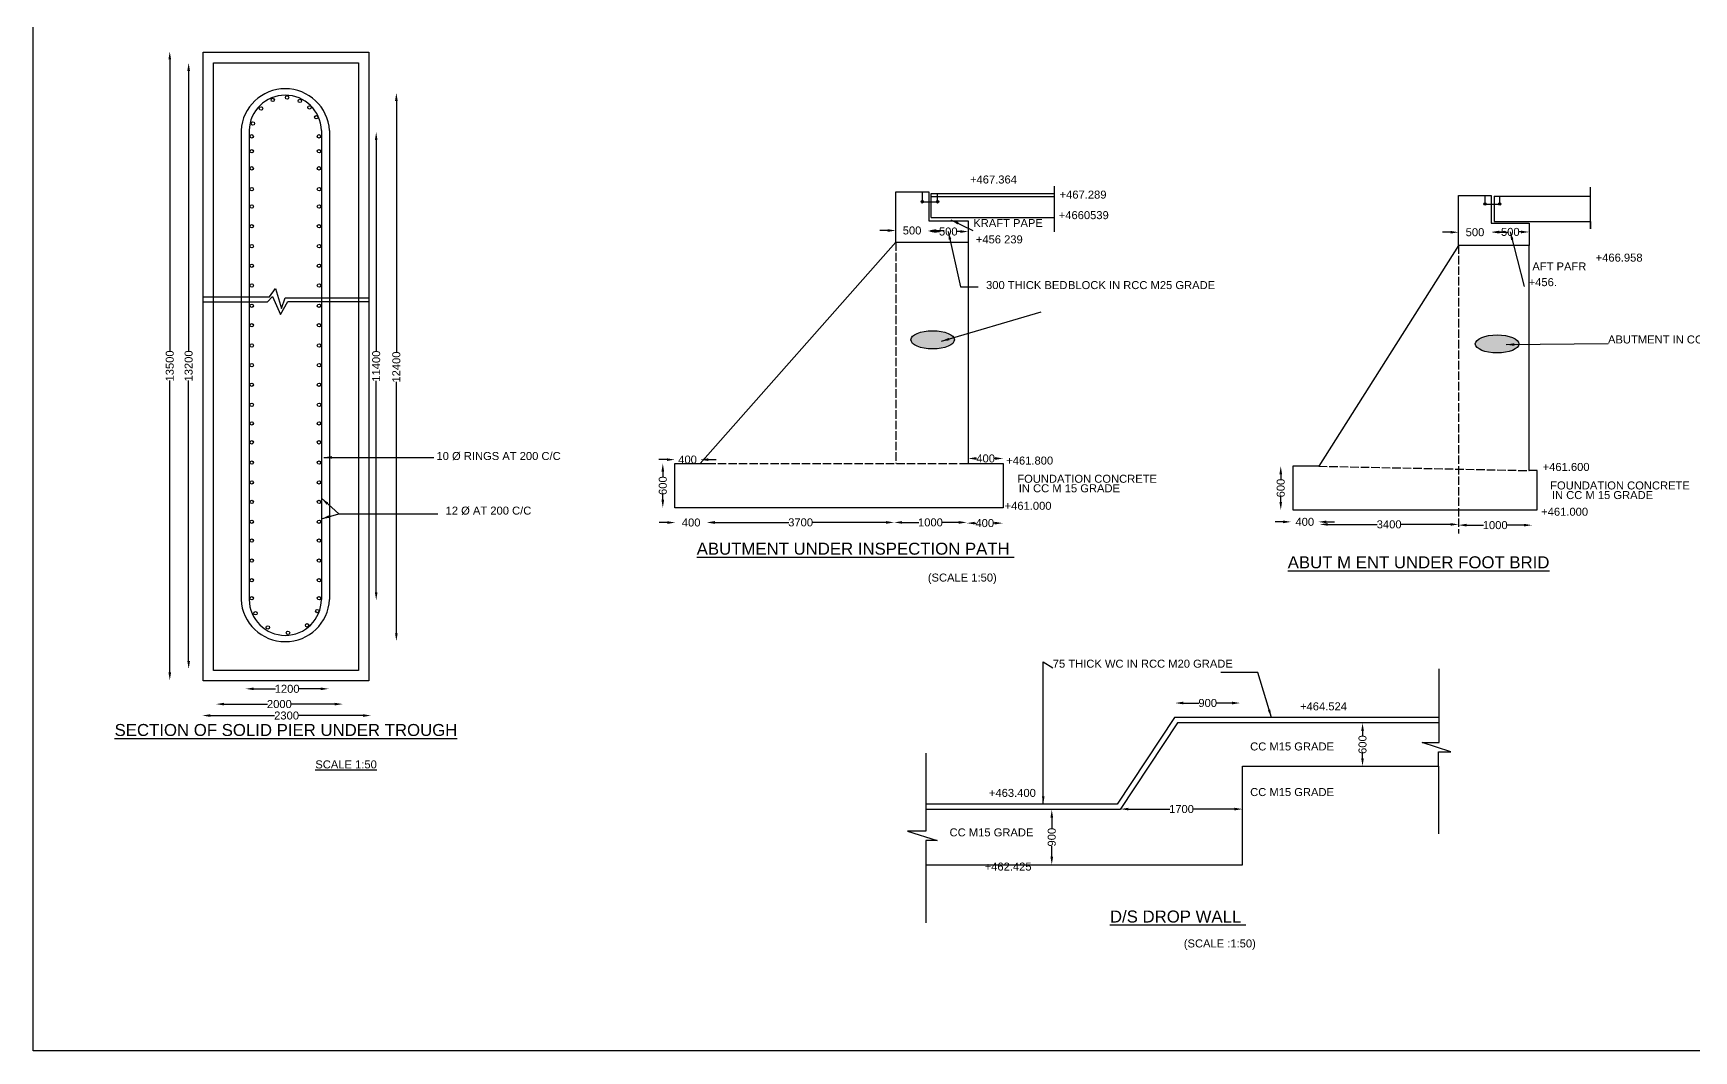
# Model space of a CAD drawing. Header units: millimetres. Extents: x 2521969 to 2670582, y 44348348 to 44439695.
# Drawn here: x 2521969 to 2604996, y 44348348 to 44399223 of the extents above; entities that cross this region are included whole.
import ezdxf

# ---------------------------------------------------------------- set-up
doc = ezdxf.new("R2010")
doc.units = ezdxf.units.MM
doc.header["$MEASUREMENT"] = 0
doc.linetypes.add('ACAD_ISO02W100', pattern=[15, 12, -3])
for name, color, linetype in [('DIMENSION', 7, 'Continuous'), ('DRAWING', 2, 'Continuous'), ('TEXT', 7, 'Continuous')]:
    doc.layers.add(name, color=color, linetype=linetype)
doc.styles.get("Standard").update_dxf_attribs({"font": 'arial.ttf', "height": 400})
doc.dimstyles.get("Standard").update_dxf_attribs({"dimtxt": 400, "dimasz": 400, "dimexe": 0.18, "dimexo": 0.0625, "dimgap": 0.09, "dimtad": 0, "dimdec": 0, "dimzin": 0, "dimdsep": 46, "dimtxsty": 'Standard', "dimcen": 0.09, "dimse1": 1, "dimse2": 1, "dimadec": 0, "dimazin": 0, "dimtfac": 1, "dimtdec": 0, "dimtofl": 0, "dimtmove": 0, "dimatfit": 3, "dimfxl": 1, "dimtolj": 1, "dimtzin": 0, "dimarcsym": 0})
pattern_1 = [(50, (0, 0), (35.86300913, -3.13760675), [3.75, -41.25]), (355, (0, 0), (-6.93756668, 37.609606685), [3, -33]), (100.4514, (2.99, -0.26), (28.925469086, 34.471977103), [3.1870095, -35.0571056]), (46.1842, (0, 10), (53.36205243, -8.275950716), [5.625, -61.875]), (96.6356, (4.447, 9.31), (46.73313528, 48.705893545), [4.7805144, -52.58565]), (351.1842, (0, 10), (46.73309726, 48.705930046), [4.5, -49.5]), (21, (5, 7.5), (29.845352606, -20.130944533), [3.75, -41.25]), (326, (5, 7.5), (12.165766596, 36.257502252), [3, -33]), (71.4514, (7.487, 5.822), (42.01113143, 16.126524835), [3.1870095, -35.0571056]), (37.5, (0, 0), (0.607992766, 16.6446926916), [0, -32.6, 0, -33.5, 0, -33.125]), (7.5, (0, 0), (13.153476872, 19.720585594), [0, -19.1, 0, -31.85, 0, -12.625]), (327.5, (-11.15, 0), (26.6911218086, -1.1277435867), [0, -12.5, 0, -39, 0, -51.75]), (317.5, (-16.15, 0), (29.159308467, 5.005249117), [0, -16.25, 0, -25.9, 0, -36.75])]

# ---------------------------------------------------------------- blocks, each defined once
blk = doc.blocks.new('*D79')
at = {"layer": 'Defpoints', "color": 0, "transparency": 16777216}
for p in [(2593232, 44389272), (2593232, 44389201), (2594879, 44389201)]:
    blk.add_point(p, dxfattribs=at)
at = {"layer": 'DIMENSION', "color": 0, "lineweight": -2, "transparency": 16777216}
for p, q in [((2592832, 44389272), (2592432, 44389272)), ((2595279, 44389272), (2595679, 44389272))]:
    blk.add_line(p, q, dxfattribs=at)
at = {"layer": 'DIMENSION', "color": 0, "transparency": 16777216}
for points in [[(2592832, 44389338), (2592832, 44389205), (2593232, 44389272)], [(2595279, 44389338), (2595279, 44389205), (2594879, 44389272)]]:
    blk.add_solid(points, dxfattribs=at)
at = {"layer": 'DIMENSION', "color": 0, "transparency": 16777216, "insert": (2594056, 44389272), "char_height": 400, "attachment_point": 5}
blk.add_mtext('\\A1;500', dxfattribs=at)
blk = doc.blocks.new('*D80')
at = {"layer": 'Defpoints', "color": 0, "transparency": 16777216}
for p in [(2594879, 44389272), (2596763, 44389286), (2596763, 44389168)]:
    blk.add_point(p, dxfattribs=at)
at = {"layer": 'DIMENSION', "color": 0, "lineweight": -2, "transparency": 16777216}
for p, q in [((2595279, 44389286), (2595380, 44389286)), ((2596363, 44389286), (2596262, 44389286))]:
    blk.add_line(p, q, dxfattribs=at)
at = {"layer": 'DIMENSION', "color": 0, "transparency": 16777216}
for points in [[(2595279, 44389353), (2595279, 44389219), (2594879, 44389286)], [(2596363, 44389353), (2596363, 44389219), (2596763, 44389286)]]:
    blk.add_solid(points, dxfattribs=at)
at = {"layer": 'DIMENSION', "color": 0, "transparency": 16777216, "insert": (2595821, 44389286), "char_height": 400, "attachment_point": 5}
blk.add_mtext('\\A1;500', dxfattribs=at)
blk = doc.blocks.new('*D81')
at = {"layer": 'Defpoints', "color": 0, "transparency": 16777216}
for p in [(2584944, 44377576), (2584345, 44375386), (2584944, 44375386)]:
    blk.add_point(p, dxfattribs=at)
at = {"layer": 'DIMENSION', "color": 0, "lineweight": -2, "transparency": 16777216}
for p, q in [((2584345, 44377176), (2584345, 44376924)), ((2584345, 44375786), (2584345, 44376039))]:
    blk.add_line(p, q, dxfattribs=at)
at = {"layer": 'DIMENSION', "color": 0, "transparency": 16777216}
for points in [[(2584278, 44377176), (2584411, 44377176), (2584345, 44377576)], [(2584278, 44375786), (2584411, 44375786), (2584345, 44375386)]]:
    blk.add_solid(points, dxfattribs=at)
at = {"layer": 'DIMENSION', "color": 0, "transparency": 16777216, "insert": (2584345, 44376481), "char_height": 400, "attachment_point": 5, "rotation": 90}
blk.add_mtext('\\A1;600', dxfattribs=at)
blk = doc.blocks.new('*D82')
at = {"layer": 'Defpoints', "color": 0, "transparency": 16777216}
for p in [(2584864, 44374684), (2586227, 44374791), (2586227, 44374684)]:
    blk.add_point(p, dxfattribs=at)
at = {"layer": 'DIMENSION', "color": 0, "lineweight": -2, "transparency": 16777216}
for p, q in [((2584464, 44374791), (2584064, 44374791)), ((2586627, 44374791), (2587027, 44374791))]:
    blk.add_line(p, q, dxfattribs=at)
at = {"layer": 'DIMENSION', "color": 0, "transparency": 16777216}
for points in [[(2584464, 44374858), (2584464, 44374724), (2584864, 44374791)], [(2586627, 44374858), (2586627, 44374724), (2586227, 44374791)]]:
    blk.add_solid(points, dxfattribs=at)
at = {"layer": 'DIMENSION', "color": 0, "transparency": 16777216, "insert": (2585546, 44374791), "char_height": 400, "attachment_point": 5}
blk.add_mtext('\\A1;400', dxfattribs=at)
blk = doc.blocks.new('*D83')
at = {"layer": 'Defpoints', "color": 0, "transparency": 16777216}
for p in [(2586297, 44374779), (2593232, 44374666), (2593232, 44374540)]:
    blk.add_point(p, dxfattribs=at)
at = {"layer": 'DIMENSION', "color": 0, "lineweight": -2, "transparency": 16777216}
for p, q in [((2586697, 44374666), (2589168, 44374666)), ((2592832, 44374666), (2590361, 44374666))]:
    blk.add_line(p, q, dxfattribs=at)
at = {"layer": 'DIMENSION', "color": 0, "transparency": 16777216}
for points in [[(2586697, 44374732), (2586697, 44374599), (2586297, 44374666)], [(2592832, 44374732), (2592832, 44374599), (2593232, 44374666)]]:
    blk.add_solid(points, dxfattribs=at)
at = {"layer": 'DIMENSION', "color": 0, "transparency": 16777216, "insert": (2589764, 44374666), "char_height": 400, "attachment_point": 5}
blk.add_mtext('\\A1;3400', dxfattribs=at)
blk = doc.blocks.new('*D84')
at = {"layer": 'Defpoints', "color": 0, "transparency": 16777216}
for p in [(2593232, 44374666), (2596901, 44374666), (2596901, 44374627)]:
    blk.add_point(p, dxfattribs=at)
at = {"layer": 'DIMENSION', "color": 0, "lineweight": -2, "transparency": 16777216}
for p, q in [((2593632, 44374627), (2594489, 44374627)), ((2596501, 44374627), (2595644, 44374627))]:
    blk.add_line(p, q, dxfattribs=at)
at = {"layer": 'DIMENSION', "color": 0, "transparency": 16777216}
for points in [[(2593632, 44374694), (2593632, 44374561), (2593232, 44374627)], [(2596501, 44374694), (2596501, 44374561), (2596901, 44374627)]]:
    blk.add_solid(points, dxfattribs=at)
at = {"layer": 'DIMENSION', "color": 0, "transparency": 16777216, "insert": (2595066, 44374627), "char_height": 400, "attachment_point": 5}
blk.add_mtext('\\A1;1000', dxfattribs=at)
blk = doc.blocks.new('*D85')
at = {"layer": 'Defpoints', "color": 0, "transparency": 16777216}
for p in [(2568646, 44374782), (2570445, 44374782), (2570445, 44374729)]:
    blk.add_point(p, dxfattribs=at)
at = {"layer": 'DIMENSION', "color": 0, "lineweight": -2, "transparency": 16777216}
for p, q in [((2569046, 44374729), (2569096, 44374729)), ((2570045, 44374729), (2569995, 44374729))]:
    blk.add_line(p, q, dxfattribs=at)
at = {"layer": 'DIMENSION', "color": 0, "transparency": 16777216}
for points in [[(2569046, 44374796), (2569046, 44374662), (2568646, 44374729)], [(2570045, 44374796), (2570045, 44374662), (2570445, 44374729)]]:
    blk.add_solid(points, dxfattribs=at)
at = {"layer": 'DIMENSION', "color": 0, "transparency": 16777216, "insert": (2569546, 44374729), "char_height": 400, "attachment_point": 5}
blk.add_mtext('\\A1;400', dxfattribs=at)
blk = doc.blocks.new('*D86')
at = {"layer": 'Defpoints', "color": 0, "transparency": 16777216}
for p in [(2565014, 44374764), (2565014, 44374729), (2568646, 44374729)]:
    blk.add_point(p, dxfattribs=at)
at = {"layer": 'DIMENSION', "color": 0, "lineweight": -2, "transparency": 16777216}
for p, q in [((2565414, 44374764), (2566252, 44374764)), ((2568246, 44374764), (2567408, 44374764))]:
    blk.add_line(p, q, dxfattribs=at)
at = {"layer": 'DIMENSION', "color": 0, "transparency": 16777216}
for points in [[(2565414, 44374831), (2565414, 44374698), (2565014, 44374764)], [(2568246, 44374831), (2568246, 44374698), (2568646, 44374764)]]:
    blk.add_solid(points, dxfattribs=at)
at = {"layer": 'DIMENSION', "color": 0, "transparency": 16777216, "insert": (2566830, 44374764), "char_height": 400, "attachment_point": 5}
blk.add_mtext('\\A1;1000', dxfattribs=at)
blk = doc.blocks.new('*D87')
at = {"layer": 'Defpoints', "color": 0, "transparency": 16777216}
for p in [(2555661, 44374765), (2555661, 44374764), (2565014, 44374764)]:
    blk.add_point(p, dxfattribs=at)
at = {"layer": 'DIMENSION', "color": 0, "lineweight": -2, "transparency": 16777216}
for p, q in [((2556061, 44374765), (2559741, 44374765)), ((2564614, 44374765), (2560934, 44374765))]:
    blk.add_line(p, q, dxfattribs=at)
at = {"layer": 'DIMENSION', "color": 0, "transparency": 16777216}
for points in [[(2556061, 44374832), (2556061, 44374698), (2555661, 44374765)], [(2564614, 44374832), (2564614, 44374698), (2565014, 44374765)]]:
    blk.add_solid(points, dxfattribs=at)
at = {"layer": 'DIMENSION', "color": 0, "transparency": 16777216, "insert": (2560338, 44374765), "char_height": 400, "attachment_point": 5}
blk.add_mtext('\\A1;3700', dxfattribs=at)
blk = doc.blocks.new('*D88')
at = {"layer": 'Defpoints', "color": 0, "transparency": 16777216}
for p in [(2554072, 44374863), (2554072, 44374758), (2555661, 44374765)]:
    blk.add_point(p, dxfattribs=at)
at = {"layer": 'DIMENSION', "color": 0, "lineweight": -2, "transparency": 16777216}
for p, q in [((2553672, 44374758), (2553272, 44374758)), ((2556061, 44374758), (2556461, 44374758))]:
    blk.add_line(p, q, dxfattribs=at)
at = {"layer": 'DIMENSION', "color": 0, "transparency": 16777216}
for points in [[(2553672, 44374824), (2553672, 44374691), (2554072, 44374758)], [(2556061, 44374824), (2556061, 44374691), (2555661, 44374758)]]:
    blk.add_solid(points, dxfattribs=at)
at = {"layer": 'DIMENSION', "color": 0, "transparency": 16777216, "insert": (2554866, 44374758), "char_height": 400, "attachment_point": 5}
blk.add_mtext('\\A1;400', dxfattribs=at)
blk = doc.blocks.new('*D89')
at = {"layer": 'Defpoints', "color": 0, "transparency": 16777216}
for p in [(2553448, 44377709), (2554050, 44377709), (2554098, 44375497)]:
    blk.add_point(p, dxfattribs=at)
at = {"layer": 'DIMENSION', "color": 0, "lineweight": -2, "transparency": 16777216}
for p, q in [((2553448, 44377309), (2553448, 44377045)), ((2553448, 44375897), (2553448, 44376161))]:
    blk.add_line(p, q, dxfattribs=at)
at = {"layer": 'DIMENSION', "color": 0, "transparency": 16777216}
for points in [[(2553382, 44377309), (2553515, 44377309), (2553448, 44377709)], [(2553382, 44375897), (2553515, 44375897), (2553448, 44375497)]]:
    blk.add_solid(points, dxfattribs=at)
at = {"layer": 'DIMENSION', "color": 0, "transparency": 16777216, "insert": (2553448, 44376603), "char_height": 400, "attachment_point": 5, "rotation": 90}
blk.add_mtext('\\A1;600', dxfattribs=at)
blk = doc.blocks.new('*D90')
at = {"layer": 'Defpoints', "color": 0, "transparency": 16777216}
for p in [(2554050, 44377709), (2555320, 44377903), (2555320, 44377709)]:
    blk.add_point(p, dxfattribs=at)
at = {"layer": 'DIMENSION', "color": 0, "lineweight": -2, "transparency": 16777216}
for p, q in [((2553650, 44377903), (2553250, 44377903)), ((2555720, 44377903), (2556120, 44377903))]:
    blk.add_line(p, q, dxfattribs=at)
at = {"layer": 'DIMENSION', "color": 0, "transparency": 16777216}
for points in [[(2553650, 44377970), (2553650, 44377836), (2554050, 44377903)], [(2555720, 44377970), (2555720, 44377836), (2555320, 44377903)]]:
    blk.add_solid(points, dxfattribs=at)
at = {"layer": 'DIMENSION', "color": 0, "transparency": 16777216, "insert": (2554685, 44377903), "char_height": 400, "attachment_point": 5}
blk.add_mtext('\\A1;400', dxfattribs=at)
blk = doc.blocks.new('*D91')
at = {"layer": 'Defpoints', "color": 0, "transparency": 16777216}
for p in [(2568719, 44377709), (2570460, 44377961), (2570460, 44377709)]:
    blk.add_point(p, dxfattribs=at)
at = {"layer": 'DIMENSION', "color": 0, "lineweight": -2, "transparency": 16777216}
for p, q in [((2569119, 44377961), (2569140, 44377961)), ((2570060, 44377961), (2570039, 44377961))]:
    blk.add_line(p, q, dxfattribs=at)
at = {"layer": 'DIMENSION', "color": 0, "transparency": 16777216}
for points in [[(2569119, 44378028), (2569119, 44377894), (2568719, 44377961)], [(2570060, 44378028), (2570060, 44377894), (2570460, 44377961)]]:
    blk.add_solid(points, dxfattribs=at)
at = {"layer": 'DIMENSION', "color": 0, "transparency": 16777216, "insert": (2569589, 44377961), "char_height": 400, "attachment_point": 5}
blk.add_mtext('\\A1;400', dxfattribs=at)
blk = doc.blocks.new('*D92')
at = {"layer": 'Defpoints', "color": 0, "transparency": 16777216}
for p in [(2565098, 44389359), (2565098, 44389359), (2566724, 44389359)]:
    blk.add_point(p, dxfattribs=at)
at = {"layer": 'DIMENSION', "color": 0, "lineweight": -2, "transparency": 16777216}
for p, q in [((2564698, 44389359), (2564298, 44389359)), ((2567124, 44389359), (2567524, 44389359))]:
    blk.add_line(p, q, dxfattribs=at)
at = {"layer": 'DIMENSION', "color": 0, "transparency": 16777216}
for points in [[(2564698, 44389425), (2564698, 44389292), (2565098, 44389359)], [(2567124, 44389425), (2567124, 44389292), (2566724, 44389359)]]:
    blk.add_solid(points, dxfattribs=at)
at = {"layer": 'DIMENSION', "color": 0, "transparency": 16777216, "insert": (2565911, 44389359), "char_height": 400, "attachment_point": 5}
blk.add_mtext('\\A1;500', dxfattribs=at)
blk = doc.blocks.new('*D93')
at = {"layer": 'Defpoints', "color": 0, "transparency": 16777216}
for p in [(2566724, 44389359), (2568719, 44389307), (2568719, 44389307)]:
    blk.add_point(p, dxfattribs=at)
at = {"layer": 'DIMENSION', "color": 0, "lineweight": -2, "transparency": 16777216}
for p, q in [((2567124, 44389307), (2567280, 44389307)), ((2568319, 44389307), (2568163, 44389307))]:
    blk.add_line(p, q, dxfattribs=at)
at = {"layer": 'DIMENSION', "color": 0, "transparency": 16777216}
for points in [[(2567124, 44389374), (2567124, 44389240), (2566724, 44389307)], [(2568319, 44389374), (2568319, 44389240), (2568719, 44389307)]]:
    blk.add_solid(points, dxfattribs=at)
at = {"layer": 'DIMENSION', "color": 0, "transparency": 16777216, "insert": (2567721, 44389307), "char_height": 400, "attachment_point": 5}
blk.add_mtext('\\A1;500', dxfattribs=at)
blk = doc.blocks.new('*D94')
at = {"layer": 'Defpoints', "color": 0, "transparency": 16777216}
for p in [(2540205, 44396239), (2540126, 44368824), (2540205, 44368824)]:
    blk.add_point(p, dxfattribs=at)
at = {"layer": 'DIMENSION', "color": 0, "lineweight": -2, "transparency": 16777216}
for p, q in [((2540126, 44395839), (2540126, 44383265)), ((2540126, 44369224), (2540126, 44381798))]:
    blk.add_line(p, q, dxfattribs=at)
at = {"layer": 'DIMENSION', "color": 0, "transparency": 16777216}
for points in [[(2540060, 44395839), (2540193, 44395839), (2540126, 44396239)], [(2540060, 44369224), (2540193, 44369224), (2540126, 44368824)]]:
    blk.add_solid(points, dxfattribs=at)
at = {"layer": 'DIMENSION', "color": 0, "transparency": 16777216, "insert": (2540126, 44382532), "char_height": 400, "attachment_point": 5, "rotation": 90}
blk.add_mtext('\\A1;12400', dxfattribs=at)
blk = doc.blocks.new('*D95')
at = {"layer": 'Defpoints', "color": 0, "transparency": 16777216}
for p in [(2539119, 44394279), (2539322, 44394279), (2539322, 44370874)]:
    blk.add_point(p, dxfattribs=at)
at = {"layer": 'DIMENSION', "color": 0, "lineweight": -2, "transparency": 16777216}
for p, q in [((2539119, 44393879), (2539119, 44383310)), ((2539119, 44371274), (2539119, 44381843))]:
    blk.add_line(p, q, dxfattribs=at)
at = {"layer": 'DIMENSION', "color": 0, "transparency": 16777216}
for points in [[(2539052, 44393879), (2539185, 44393879), (2539119, 44394279)], [(2539052, 44371274), (2539185, 44371274), (2539119, 44370874)]]:
    blk.add_solid(points, dxfattribs=at)
at = {"layer": 'DIMENSION', "color": 0, "transparency": 16777216, "insert": (2539119, 44382577), "char_height": 400, "attachment_point": 5, "rotation": 90}
blk.add_mtext('\\A1;11400', dxfattribs=at)
blk = doc.blocks.new('*D96')
at = {"layer": 'Defpoints', "color": 0, "transparency": 16777216}
for p in [(2529777, 44397741), (2529741, 44367435), (2529777, 44367435)]:
    blk.add_point(p, dxfattribs=at)
at = {"layer": 'DIMENSION', "color": 0, "lineweight": -2, "transparency": 16777216}
for p, q in [((2529741, 44397341), (2529741, 44383321)), ((2529741, 44367835), (2529741, 44381855))]:
    blk.add_line(p, q, dxfattribs=at)
at = {"layer": 'DIMENSION', "color": 0, "transparency": 16777216}
for points in [[(2529674, 44397341), (2529807, 44397341), (2529741, 44397741)], [(2529674, 44367835), (2529807, 44367835), (2529741, 44367435)]]:
    blk.add_solid(points, dxfattribs=at)
at = {"layer": 'DIMENSION', "color": 0, "transparency": 16777216, "insert": (2529741, 44382588), "char_height": 400, "attachment_point": 5, "rotation": 90}
blk.add_mtext('\\A1;13200', dxfattribs=at)
blk = doc.blocks.new('*D97')
at = {"layer": 'Defpoints', "color": 0, "transparency": 16777216}
for p in [(2528797, 44398309), (2528859, 44398309), (2528859, 44366868)]:
    blk.add_point(p, dxfattribs=at)
at = {"layer": 'DIMENSION', "color": 0, "lineweight": -2, "transparency": 16777216}
for p, q in [((2528797, 44397909), (2528797, 44383322)), ((2528797, 44367268), (2528797, 44381855))]:
    blk.add_line(p, q, dxfattribs=at)
at = {"layer": 'DIMENSION', "color": 0, "transparency": 16777216}
for points in [[(2528730, 44397909), (2528864, 44397909), (2528797, 44398309)], [(2528730, 44367268), (2528864, 44367268), (2528797, 44366868)]]:
    blk.add_solid(points, dxfattribs=at)
at = {"layer": 'DIMENSION', "color": 0, "transparency": 16777216, "insert": (2528797, 44382588), "char_height": 400, "attachment_point": 5, "rotation": 90}
blk.add_mtext('\\A1;13500', dxfattribs=at)
blk = doc.blocks.new('*D98')
at = {"layer": 'Defpoints', "color": 0, "transparency": 16777216}
for p in [(2532591, 44366444), (2532591, 44366335), (2536740, 44366335)]:
    blk.add_point(p, dxfattribs=at)
at = {"layer": 'DIMENSION', "color": 0, "lineweight": -2, "transparency": 16777216}
for p, q in [((2532991, 44366444), (2534087, 44366444)), ((2536340, 44366444), (2535243, 44366444))]:
    blk.add_line(p, q, dxfattribs=at)
at = {"layer": 'DIMENSION', "color": 0, "transparency": 16777216}
for points in [[(2532991, 44366511), (2532991, 44366377), (2532591, 44366444)], [(2536340, 44366511), (2536340, 44366377), (2536740, 44366444)]]:
    blk.add_solid(points, dxfattribs=at)
at = {"layer": 'DIMENSION', "color": 0, "transparency": 16777216, "insert": (2534665, 44366444), "char_height": 400, "attachment_point": 5}
blk.add_mtext('\\A1;1200', dxfattribs=at)
blk = doc.blocks.new('*D99')
at = {"layer": 'Defpoints', "color": 0, "transparency": 16777216}
for p in [(2531103, 44365681), (2531103, 44365572), (2537449, 44365572)]:
    blk.add_point(p, dxfattribs=at)
at = {"layer": 'DIMENSION', "color": 0, "lineweight": -2, "transparency": 16777216}
for p, q in [((2531503, 44365681), (2533676, 44365681)), ((2537049, 44365681), (2534876, 44365681))]:
    blk.add_line(p, q, dxfattribs=at)
at = {"layer": 'DIMENSION', "color": 0, "transparency": 16777216}
for points in [[(2531503, 44365747), (2531503, 44365614), (2531103, 44365681)], [(2537049, 44365747), (2537049, 44365614), (2537449, 44365681)]]:
    blk.add_solid(points, dxfattribs=at)
at = {"layer": 'DIMENSION', "color": 0, "transparency": 16777216, "insert": (2534276, 44365681), "char_height": 400, "attachment_point": 5}
blk.add_mtext('\\A1;2000', dxfattribs=at)
blk = doc.blocks.new('*D100')
at = {"layer": 'Defpoints', "color": 0, "transparency": 16777216}
for p in [(2530421, 44365108), (2530421, 44365067), (2538855, 44364904)]:
    blk.add_point(p, dxfattribs=at)
at = {"layer": 'DIMENSION', "color": 0, "lineweight": -2, "transparency": 16777216}
for p, q in [((2530821, 44365108), (2534038, 44365108)), ((2538455, 44365108), (2535238, 44365108))]:
    blk.add_line(p, q, dxfattribs=at)
at = {"layer": 'DIMENSION', "color": 0, "transparency": 16777216}
for points in [[(2530821, 44365175), (2530821, 44365041), (2530421, 44365108)], [(2538455, 44365175), (2538455, 44365041), (2538855, 44365108)]]:
    blk.add_solid(points, dxfattribs=at)
at = {"layer": 'DIMENSION', "color": 0, "transparency": 16777216, "insert": (2534638, 44365108), "char_height": 400, "attachment_point": 5}
blk.add_mtext('\\A1;2300', dxfattribs=at)
blk = doc.blocks.new('*D101')
at = {"layer": 'Defpoints', "color": 0, "transparency": 16777216}
for p in [(2588434, 44364738), (2588434, 44364738), (2588434, 44362576)]:
    blk.add_point(p, dxfattribs=at)
at = {"layer": 'DIMENSION', "color": 0, "lineweight": -2, "transparency": 16777216}
for p, q in [((2588434, 44364338), (2588434, 44364099)), ((2588434, 44362976), (2588434, 44363215))]:
    blk.add_line(p, q, dxfattribs=at)
at = {"layer": 'DIMENSION', "color": 0, "transparency": 16777216}
for points in [[(2588367, 44364338), (2588500, 44364338), (2588434, 44364738)], [(2588367, 44362976), (2588500, 44362976), (2588434, 44362576)]]:
    blk.add_solid(points, dxfattribs=at)
at = {"layer": 'DIMENSION', "color": 0, "transparency": 16777216, "insert": (2588434, 44363657), "char_height": 400, "attachment_point": 5, "rotation": 90}
blk.add_mtext('\\A1;600', dxfattribs=at)
blk = doc.blocks.new('*D102')
at = {"layer": 'Defpoints', "color": 0, "transparency": 16777216}
for p in [(2579068, 44365831), (2582314, 44365831), (2582314, 44365735)]:
    blk.add_point(p, dxfattribs=at)
at = {"layer": 'DIMENSION', "color": 0, "lineweight": -2, "transparency": 16777216}
for p, q in [((2579468, 44365735), (2580250, 44365735)), ((2581914, 44365735), (2581132, 44365735))]:
    blk.add_line(p, q, dxfattribs=at)
at = {"layer": 'DIMENSION', "color": 0, "transparency": 16777216}
for points in [[(2579468, 44365802), (2579468, 44365669), (2579068, 44365735)], [(2581914, 44365802), (2581914, 44365669), (2582314, 44365735)]]:
    blk.add_solid(points, dxfattribs=at)
at = {"layer": 'DIMENSION', "color": 0, "transparency": 16777216, "insert": (2580691, 44365735), "char_height": 400, "attachment_point": 5}
blk.add_mtext('\\A1;900', dxfattribs=at)
blk = doc.blocks.new('*D103')
at = {"layer": 'Defpoints', "color": 0, "transparency": 16777216}
for p in [(2576332, 44360432), (2576332, 44360432), (2582429, 44360432)]:
    blk.add_point(p, dxfattribs=at)
at = {"layer": 'DIMENSION', "color": 0, "lineweight": -2, "transparency": 16777216}
for p, q in [((2576732, 44360432), (2578803, 44360432)), ((2582029, 44360432), (2579958, 44360432))]:
    blk.add_line(p, q, dxfattribs=at)
at = {"layer": 'DIMENSION', "color": 0, "transparency": 16777216}
for points in [[(2576732, 44360499), (2576732, 44360366), (2576332, 44360432)], [(2582029, 44360499), (2582029, 44360366), (2582429, 44360432)]]:
    blk.add_solid(points, dxfattribs=at)
at = {"layer": 'DIMENSION', "color": 0, "transparency": 16777216, "insert": (2579381, 44360432), "char_height": 400, "attachment_point": 5}
blk.add_mtext('\\A1;1700', dxfattribs=at)
blk = doc.blocks.new('*D104')
at = {"layer": 'Defpoints', "color": 0, "transparency": 16777216}
for p in [(2572532, 44360405), (2572532, 44357648), (2572896, 44357648)]:
    blk.add_point(p, dxfattribs=at)
at = {"layer": 'DIMENSION', "color": 0, "lineweight": -2, "transparency": 16777216}
for p, q in [((2572896, 44360005), (2572896, 44359468)), ((2572896, 44358048), (2572896, 44358585))]:
    blk.add_line(p, q, dxfattribs=at)
at = {"layer": 'DIMENSION', "color": 0, "transparency": 16777216}
for points in [[(2572829, 44360005), (2572963, 44360005), (2572896, 44360405)], [(2572829, 44358048), (2572963, 44358048), (2572896, 44357648)]]:
    blk.add_solid(points, dxfattribs=at)
at = {"layer": 'DIMENSION', "color": 0, "transparency": 16777216, "insert": (2572896, 44359027), "char_height": 400, "attachment_point": 5, "rotation": 90}
blk.add_mtext('\\A1;900', dxfattribs=at)

msp = doc.modelspace()

# ---------------------------------------------------------------- hatches: boundary and pattern name
at = {"layer": 'DIMENSION'}
h = msp.add_hatch(dxfattribs=at)
h.set_pattern_fill('AR-CONC', color=0, scale=5, style=0)
h.set_pattern_definition(pattern_1)
edge = h.paths.add_edge_path()
edge.add_ellipse((2566940.2, 44383893.5), major_axis=(-1087.9, 0), ratio=0.4168155, start_angle=0, end_angle=360)
h = msp.add_hatch(dxfattribs=at)
h.set_pattern_fill('AR-CONC', color=0, scale=5, style=0)
h.set_pattern_definition(pattern_1)
edge = h.paths.add_edge_path()
edge.add_ellipse((2595161.1, 44383688.2), major_axis=(-1087.9, 0), ratio=0.4168155, start_angle=0, end_angle=360)

# ---------------------------------------------------------------- linework, layer by layer
at = {"layer": 'DIMENSION', "color": 0}
msp.add_lwpolyline([(2670582.2, 44348348), (2521969.3, 44348348), (2521969.3, 44439694.6), (2670582.2, 44439694.6)], close=True, dxfattribs=at)
at = {"layer": 'DRAWING', "color": 0}
for points in [[(2530463.1, 44398273.7), (2538756.9, 44398273.7), (2538756.9, 44366837.6), (2530463.1, 44366837.6)], [(2530990.3, 44397746.6), (2538229.7, 44397746.6), (2538229.7, 44367364.7), (2530990.3, 44367364.7)]]:
    msp.add_lwpolyline(points, close=True, dxfattribs=at)
for points in [[(2532359.4, 44394363.7), (2532359.4, 44370913.1)], [(2532765.4, 44394363.7), (2532765.4, 44370913.1)], [(2536378.4, 44394363.7), (2536378.4, 44370913.1)], [(2536784.3, 44394363.7), (2536784.3, 44370913.1)], [(2565098.5, 44388769.6), (2565098.5, 44391285.8), (2566757.2, 44391285.8), (2566757.2, 44389844.5), (2568718.9, 44389844.5), (2568718.9, 44388769.6)], [(2566417.3, 44391285.8), (2566417.3, 44390793.2), (2567188.4, 44390793.2), (2567188.4, 44391207.8)], [(2566872.9, 44390009.6), (2566872.9, 44391207.8), (2573012.3, 44391207.8)], [(2566872.9, 44391056.9), (2573012.3, 44391056.9)], [(2573012.3, 44391577.8), (2573012.3, 44389285.5)], [(2593232.2, 44388609.8), (2593232.2, 44391101.8), (2594859.3, 44391101.8), (2594859.3, 44389725.5), (2596763.2, 44389725.5), (2596763.2, 44388609.8)], [(2594549.9, 44391101.8), (2594549.9, 44390680.5), (2595294.8, 44390680.5), (2595294.8, 44391074.6)], [(2595008.4, 44391074.6), (2595008.4, 44389809.6), (2596984.7, 44389809.6), (2599834.1, 44389809.6), (2599834.1, 44389441.3), (2599834.1, 44391524.8)], [(2595008.4, 44391074.6), (2597095.5, 44391074.6)], [(2597095.5, 44391074.6), (2599834.1, 44391074.6)], [(2566872.9, 44390009.6), (2573012.3, 44390009.6)], [(2555319.8, 44377708.8), (2565098.5, 44388769.6), (2568719, 44388769.6), (2568719, 44377708.8)], [(2586248.4, 44377576), (2584943.6, 44377576), (2584943.6, 44375386.3), (2597168.2, 44375386.3), (2597168.2, 44377357.1), (2596763.2, 44377357.1), (2596763.2, 44388609.8), (2593232.2, 44388609.8), (2586248.4, 44377576)], [(2530463.1, 44386038.7), (2533775.1, 44386038.7), (2534084.3, 44386460.2), (2534376.6, 44385465.9), (2534564.9, 44385985.5), (2538756.9, 44385985.5)], [(2530463.1, 44385790.5), (2533691, 44385790.5), (2533938, 44386065.4), (2534328.7, 44385159.6), (2534694.4, 44385803), (2538756.9, 44385803)], [(2554049.5, 44377708.8), (2555677.3, 44377708.8)], [(2568334.7, 44377708.8), (2570459.9, 44377708.8), (2570459.9, 44375497.5), (2554049.5, 44375497.5), (2554049.5, 44377708.8)], [(2592233.8, 44362575.8), (2592233.8, 44363292.1), (2592850.3, 44363292.1), (2591409.7, 44363754.9), (2592262.9, 44363754.9), (2592262.9, 44367448.8)], [(2592262.9, 44365007.3), (2579040.2, 44365007.3), (2576169.3, 44360674.5), (2566599.9, 44360674.5)], [(2592262.9, 44364738), (2579184.8, 44364738), (2576313.9, 44360405.2), (2566599.9, 44360405.2)], [(2566599.9, 44363225.6), (2566599.9, 44359332.5), (2565677.6, 44359332.5), (2567166.4, 44358867.2), (2566599.9, 44358867.2), (2566599.9, 44354752)], [(2566599.9, 44357648.3), (2582429.3, 44357648.3), (2582429.3, 44362575.8), (2592233.8, 44362575.8), (2592233.8, 44359186.8)]]:
    msp.add_lwpolyline(points, dxfattribs=at)
at = {"layer": 'DRAWING', "color": 0, "linetype": 'ACAD_ISO02W100', "ltscale": 35}
for points in [[(2565098.5, 44388769.6), (2565098.5, 44377708.8)], [(2593232.2, 44388609.8), (2593232.2, 44374217.9)], [(2555677.3, 44377708.8), (2568334.7, 44377708.8)], [(2586248.4, 44377576), (2596763.2, 44377357.1)]]:
    msp.add_lwpolyline(points, dxfattribs=at)
at = {"layer": 'DRAWING', "color": 0}
for centre, radius in [((2533943.5, 44395890.1), 84.9), ((2534662.3, 44396009.8), 84.9), ((2535301.3, 44395835.7), 84.9), ((2533358.6, 44395457.3), 84.9), ((2535784.1, 44395511.8), 84.9), ((2536121.3, 44395023.5), 84.9), ((2532951.9, 44394709.9), 84.9), ((2532896.9, 44394066.9), 84.9), ((2532896.9, 44393319), 84.9), ((2536259.1, 44394066.9), 84.9), ((2536259.1, 44393319), 84.9), ((2532896.9, 44392466.7), 84.9), ((2536259.1, 44392466.7), 84.9), ((2532896.9, 44391426.2), 84.9), ((2536259.1, 44391426.2), 84.9), ((2566417.3, 44390793.2), 59.4), ((2567188.4, 44390793.2), 59.4), ((2532896.9, 44390557.6), 84.9), ((2536259.1, 44390557.6), 84.9), ((2594549.9, 44390680.5), 56.7), ((2595294.8, 44390680.5), 56.7), ((2532896.9, 44389573.8), 84.9), ((2536259.1, 44389573.8), 84.9), ((2532896.9, 44388575.8), 84.9), ((2536259.1, 44388575.8), 84.9), ((2532896.9, 44387596.9), 84.9), ((2536259.1, 44387596.9), 84.9), ((2532896.9, 44386609.6), 84.9), ((2536259.1, 44386609.6), 84.9), ((2532896.9, 44385597.2), 84.9), ((2536259.1, 44385597.2), 84.9), ((2532896.9, 44384623.2), 84.9), ((2536259.1, 44384623.2), 84.9), ((2532896.9, 44383610.8), 84.9), ((2536259.1, 44383610.8), 84.9), ((2532896.9, 44382625.4), 84.9), ((2536259.1, 44382625.4), 84.9), ((2532896.9, 44381648.4), 84.9), ((2536259.1, 44381648.4), 84.9), ((2532896.9, 44380643.1), 84.9), ((2536259.1, 44380643.1), 84.9), ((2532896.9, 44379714.7), 84.9), ((2536259.1, 44379714.7), 84.9), ((2532896.9, 44378768.6), 84.9), ((2536259.1, 44378768.6), 84.9), ((2532896.9, 44377757.7), 84.9), ((2536259.1, 44377757.7), 84.9), ((2532896.9, 44376762.3), 84.9), ((2536259.1, 44376762.3), 84.9), ((2532896.9, 44375789.3), 84.9), ((2536259.1, 44375789.3), 84.9), ((2532896.9, 44374799.7), 84.9), ((2536259.1, 44374799.7), 84.9), ((2532896.9, 44373855.7), 84.9), ((2536259.1, 44373855.7), 84.9), ((2532896.9, 44372858.2), 84.9), ((2536259.1, 44372858.2), 84.9), ((2532896.9, 44371872.3), 84.9), ((2536259.1, 44371872.3), 84.9), ((2532896.9, 44370970.6), 84.9), ((2536259.1, 44370970.6), 84.9), ((2533082, 44370223.6), 84.9), ((2536170.3, 44370333.8), 84.9), ((2533699.7, 44369513), 84.9), ((2534707.6, 44369245.4), 84.9), ((2535662, 44369620), 84.9)]:
    msp.add_circle(centre, radius, dxfattribs=at)
for centre, radius, start, end in [((2534571.9, 44394228.9), 2216.6, 3.486726, 176.513274), ((2534571.9, 44394314.4), 1807.1, 1.562176, 178.437824), ((2534571.9, 44371017.8), 2214.9, 182.708032, 357.291968), ((2534571.9, 44370925.5), 1806.5, 180.393547, 359.606453)]:
    msp.add_arc(centre, radius, start, end, dxfattribs=at)
for centre in [(2566940.2, 44383893.5), (2595161.1, 44383688.2)]:
    msp.add_ellipse(centre, major_axis=(-1087.9, 0), ratio=0.4168155, dxfattribs=at)

# ---------------------------------------------------------------- texts
at = {"layer": 'TEXT', "color": 0}
for s, height, p in [('+467.364', 400, (2568807.9, 44391708.8)), ('+467.289', 400, (2573286.1, 44390953.5)), ('+4660539', 400, (2573244.6, 44389927.2)), ('KRAFT PAPE', 400, (2568971.6, 44389532.3)), ('+456 239', 400, (2569099.3, 44388715.5)), ('AFT PAFR', 400, (2596923.3, 44387364.4)), ('+466.958', 400, (2600088, 44387803.2)), ('300 THICK BED ', 400, (2569610.4, 44386431.2)), ('BLOCK IN RCC M25 GRADE', 400, (2573704.8, 44386430.3)), ('+456.', 400, (2596739.5, 44386577.4)), ('ABUTMENT IN CC M15 GRADE', 400, (2600706.8, 44383711.6)), ('10 Ø RINGS AT 200 C/C', 400, (2542132.7, 44377884.6)), ('+461.800', 400, (2570618.6, 44377656.8)), ('+461.600', 400, (2597438.5, 44377337.8)), ('FOUNDATION CONCRETE', 400, (2571171.4, 44376747)), ('FOUNDATION CONCRETE', 400, (2597813.5, 44376413)), ('IN CC M 15 GRADE', 400, (2571246.2, 44376271.1)), ('IN CC M 15 GRADE', 400, (2597901.4, 44375932.1)), ('12 Ø AT 200 C/C', 400, (2542588.3, 44375155.1)), ('+461.000', 400, (2570536.9, 44375395.7)), ('+461.000', 400, (2597364.2, 44375098.7)), ('%%UABUTMENT UNDER INSPECTION PATH ', 600, (2555143.8, 44373151.1)), ('%%UABUT M ENT UNDER FOOT BRID', 600, (2584693.4, 44372470)), ('(SCALE 1:50)', 400, (2566698.4, 44371807)), ('75 THICK WC IN RCC M20 GRADE', 400, (2572945, 44367501.3)), ('+464.524', 400, (2585308.8, 44365369.1)), ('%%USECTION OF SOLID PIER UNDER TROUGH', 600, (2526038.7, 44364086.6)), ('CC M15 GRADE', 400, (2582814.9, 44363363.5)), ('%%USCALE 1:50', 400, (2536074.3, 44362466.3)), ('+463.400', 400, (2569753.7, 44361041.2)), ('CC M15 GRADE', 400, (2582814.9, 44361083.4)), ('CC M15 GRADE ', 400, (2567786, 44359067.3)), ('+462.425', 400, (2569540.2, 44357357.3)), ('%%UD/S DROP WALL ', 600, (2575804.1, 44354760.8)), ('(SCALE :1:50)', 400, (2579496.8, 44353514.9))]:
    msp.add_text(s, height=height, dxfattribs=at).set_placement(p)

# ---------------------------------------------------------------- dimensions: what is measured, and where the dimension line sits
at = {"layer": 'DIMENSION', "color": 0}
for base, p1, p2, text, picture, middle in [((2528796.9, 44398309.3), (2528859.3, 44366867.5), (2528859.3, 44398309.3), '13500', '*D97', (2528796.9, 44382588.4)), ((2529740.5, 44367435), (2529777.2, 44397741.2), (2529777.2, 44367435), '13200', '*D96', (2529740.5, 44382588.1)), ((2540126.2, 44368824.1), (2540205.4, 44396238.9), (2540205.4, 44368824.1), '12400', '*D94', (2540126.2, 44382531.5)), ((2539118.6, 44394279.2), (2539322.5, 44370874), (2539322.5, 44394279.2), '11400', '*D95', (2539118.6, 44382576.6)), ((2553448.3, 44377708.8), (2554097.9, 44375497.5), (2554049.5, 44377708.8), '600', '*D89', (2553448.3, 44376603.1)), ((2584344.6, 44375386.3), (2584943.6, 44377576), (2584943.6, 44375386.3), '600', '*D81', (2584344.6, 44376481.2)), ((2588433.6, 44364738), (2588433.6, 44362575.8), (2588433.6, 44364738), '600', '*D101', (2588433.6, 44363656.9)), ((2572895.8, 44357648.3), (2572532.4, 44360405.2), (2572532.4, 44357648.3), '900', '*D104', (2572895.8, 44359026.8))]:
    dim = msp.add_linear_dim(base=base, p1=p1, p2=p2, angle=90, text=text, dimstyle='Standard', dxfattribs=at)
    dim.commit()
    dim.dimension.update_dxf_attribs({"geometry": picture, "text_midpoint": middle})
for base, p1, p2, text, picture, middle in [((2565098.5, 44389358.5), (2566723.9, 44389358.5), (2565098.5, 44389358.5), '500', '*D92', (2565911.2, 44389358.5)), ((2568718.9, 44389307.1), (2566723.9, 44389358.5), (2568718.9, 44389307.1), '500', '*D93', (2567721.4, 44389307.1)), ((2593232.2, 44389271.8), (2594879.1, 44389200.8), (2593232.2, 44389200.8), '500', '*D79', (2594055.6, 44389271.8)), ((2596763.2, 44389286), (2594879.1, 44389271.8), (2596763.2, 44389167.7), '500', '*D80', (2595821.1, 44389286)), ((2555319.8, 44377903.1), (2554049.5, 44377708.8), (2555319.8, 44377708.8), '400', '*D90', (2554684.7, 44377903.1)), ((2570459.9, 44377961), (2568719, 44377708.8), (2570459.9, 44377708.8), '400', '*D91', (2569589.5, 44377961)), ((2554071.6, 44374757.6), (2555661.2, 44374765.1), (2554071.6, 44374862.7), '400', '*D88', (2554866.4, 44374757.6)), ((2555661.2, 44374765.1), (2565014.2, 44374764.4), (2555661.2, 44374764.4), '3700', '*D87', (2560337.7, 44374765.1)), ((2565014.2, 44374764.4), (2568646.5, 44374728.9), (2565014.2, 44374728.9), '1000', '*D86', (2566830.3, 44374764.4)), ((2570444.8, 44374728.9), (2568646.5, 44374782.2), (2570444.8, 44374782.2), '400', '*D85', (2569545.6, 44374728.9)), ((2586227, 44374791.1), (2584864.5, 44374683.7), (2586227, 44374683.7), '400', '*D82', (2585545.8, 44374791.1)), ((2593232.2, 44374665.8), (2586296.8, 44374779.5), (2593232.2, 44374540.4), '3400', '*D83', (2589764.5, 44374665.8)), ((2596900.8, 44374627.4), (2593232.2, 44374665.8), (2596900.8, 44374665.8), '1000', '*D84', (2595066.5, 44374627.4)), ((2531103, 44365680.6), (2537449.3, 44365571.6), (2531103, 44365571.6), '2000', '*D99', (2534276.1, 44365680.6)), ((2532590.6, 44366444.1), (2536739.6, 44366335), (2532590.6, 44366335), '1200', '*D98', (2534665.1, 44366444.1)), ((2582314.3, 44365735.3), (2579067.8, 44365831.3), (2582314.3, 44365831.3), '900', '*D102', (2580691, 44365735.3)), ((2530420.6, 44365108), (2538855, 44364903.5), (2530420.6, 44365067.1), '2300', '*D100', (2534637.8, 44365108)), ((2576331.8, 44360432.3), (2582429.3, 44360432.3), (2576331.8, 44360432.3), '1700', '*D103', (2579380.6, 44360432.3))]:
    dim = msp.add_linear_dim(base=base, p1=p1, p2=p2, text=text, dimstyle='Standard', dxfattribs=at)
    dim.commit()
    dim.dimension.update_dxf_attribs({"geometry": picture, "text_midpoint": middle})

# ---------------------------------------------------------------- leaders
for points in [[(2567721.4, 44389307.1), (2568330.5, 44386547.6), (2569208.8, 44386547.6)], [(2567849.2, 44389895.9), (2568943.1, 44389364.1)], [(2595821.1, 44389286), (2596506.6, 44386555.2)], [(2567376, 44383819), (2572364, 44385286.5)], [(2595616.4, 44383652.7), (2600706.8, 44383711.6)], [(2536507.9, 44378014.8), (2541993.3, 44378014.8)], [(2536378.4, 44375972.6), (2537243.8, 44375197.7)], [(2536378.4, 44374943.1), (2537243.8, 44375197.7), (2542201.6, 44375197.7)], [(2572470.4, 44360674.5), (2572470.4, 44367787.7), (2572945, 44367501.3)], [(2583873.9, 44365007.3), (2583195.1, 44367253.4), (2581345.8, 44367253.4)]]:
    msp.add_leader(points, dimstyle='Standard', override={"dimgap": 0.09, "dimtad": 0}, dxfattribs=at)

doc.saveas('drawing.dxf')
